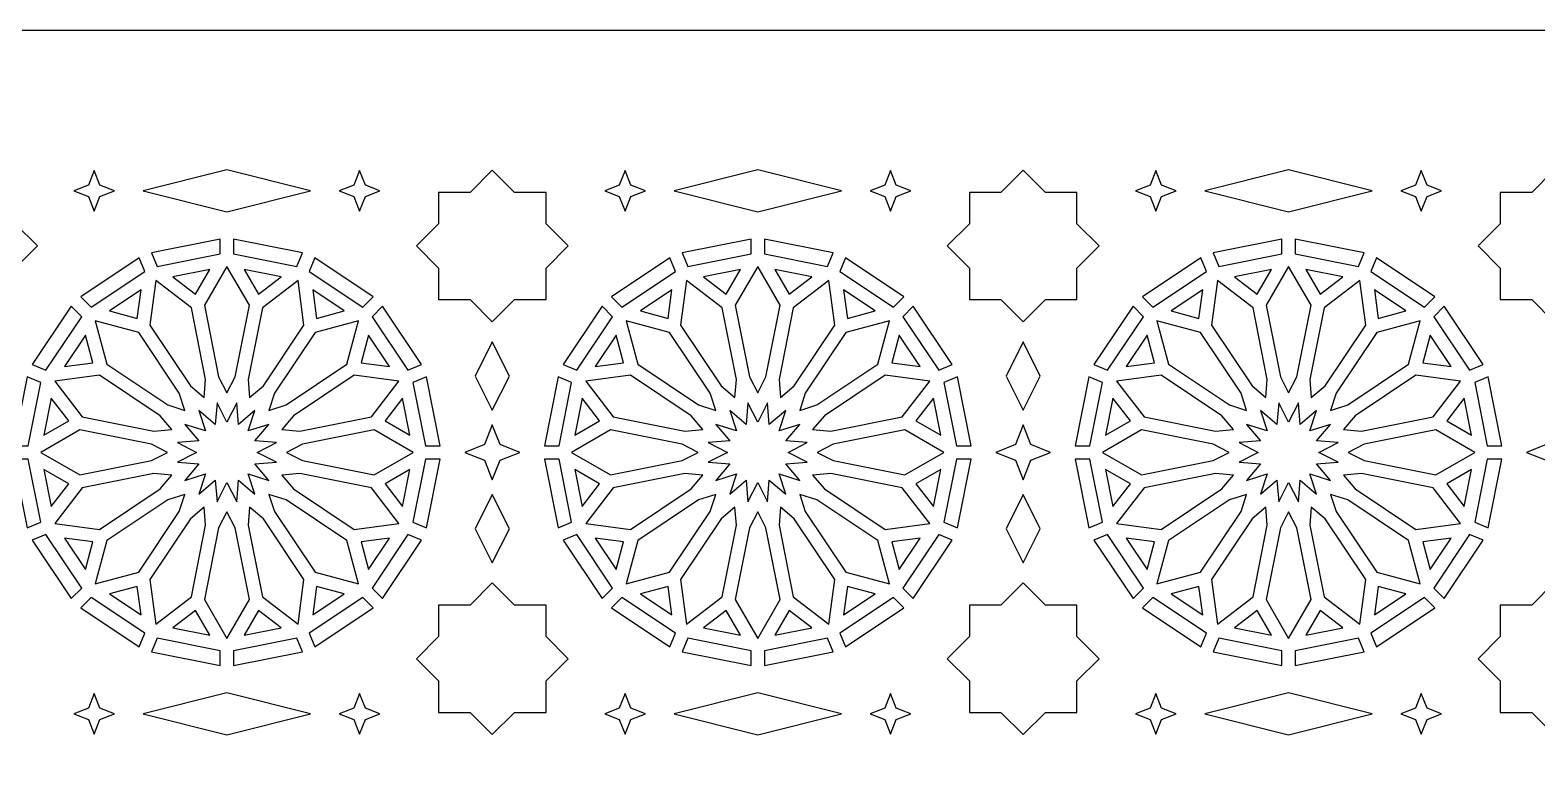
# Model space of a CAD drawing. Header units: millimetres. Extents: x 5 to 1085, y 1055 to 2435.
# Drawn here: x 184.2 to 541, y 2263 to 2435 of the extents above; entities that cross this region are included whole.
import ezdxf

# ---------------------------------------------------------------- set-up
doc = ezdxf.new("R2010")
doc.units = ezdxf.units.MM
doc.layers.add('CUT', color=1, linetype='CONTINUOUS')

msp = doc.modelspace()

# ---------------------------------------------------------------- linework, layer by layer
at = {"layer": 'CUT'}
for points in [[(1085.16, 2434.99), (1085.16, 1054.84), (5.01, 1054.84), (5.01, 2434.99)], [(180.659, 2389.092), (180.659, 2396.542), (173.21, 2396.542), (167.942, 2401.809), (162.675, 2396.542), (155.226, 2396.542), (155.226, 2389.092), (149.958, 2383.825), (155.226, 2378.558), (155.226, 2371.108), (162.675, 2371.108), (167.942, 2365.841), (173.21, 2371.108), (180.659, 2371.108), (180.659, 2378.558), (185.926, 2383.825)], [(200.734, 2398.253), (199.371, 2401.711), (198.007, 2398.253), (194.55, 2396.89), (198.007, 2395.527), (199.371, 2392.069), (200.734, 2395.527), (204.192, 2396.89)], [(250.605, 2396.89), (230.799, 2401.838), (210.994, 2396.89), (230.799, 2391.942)], [(263.591, 2398.253), (262.228, 2401.711), (260.865, 2398.253), (257.407, 2396.89), (260.865, 2395.527), (262.228, 2392.069), (263.591, 2395.527), (267.049, 2396.89)], [(306.373, 2389.092), (306.373, 2396.542), (298.924, 2396.542), (293.656, 2401.809), (288.389, 2396.542), (280.94, 2396.542), (280.94, 2389.092), (275.672, 2383.825), (280.94, 2378.558), (280.94, 2371.108), (288.389, 2371.108), (293.656, 2365.841), (298.924, 2371.108), (306.373, 2371.108), (306.373, 2378.558), (311.64, 2383.825)], [(326.448, 2398.253), (325.085, 2401.711), (323.722, 2398.253), (320.264, 2396.89), (323.722, 2395.527), (325.085, 2392.069), (326.448, 2395.527), (329.906, 2396.89)], [(376.319, 2396.89), (356.514, 2401.838), (336.708, 2396.89), (356.514, 2391.942)], [(389.305, 2398.253), (387.942, 2401.711), (386.579, 2398.253), (383.121, 2396.89), (386.579, 2395.527), (387.942, 2392.069), (389.305, 2395.527), (392.763, 2396.89)], [(432.087, 2389.092), (432.087, 2396.542), (424.638, 2396.542), (419.371, 2401.809), (414.103, 2396.542), (406.654, 2396.542), (406.654, 2389.092), (401.387, 2383.825), (406.654, 2378.558), (406.654, 2371.108), (414.103, 2371.108), (419.371, 2365.841), (424.638, 2371.108), (432.087, 2371.108), (432.087, 2378.558), (437.355, 2383.825)], [(452.163, 2398.253), (450.799, 2401.711), (449.436, 2398.253), (445.978, 2396.89), (449.436, 2395.527), (450.799, 2392.069), (452.163, 2395.527), (455.62, 2396.89)], [(502.033, 2396.89), (482.228, 2401.838), (462.423, 2396.89), (482.228, 2391.942)], [(515.02, 2398.253), (513.656, 2401.711), (512.293, 2398.253), (508.835, 2396.89), (512.293, 2395.527), (513.656, 2392.069), (515.02, 2395.527), (518.477, 2396.89)], [(557.802, 2389.092), (557.802, 2396.542), (550.352, 2396.542), (545.085, 2401.809), (539.818, 2396.542), (532.368, 2396.542), (532.368, 2389.092), (527.101, 2383.825), (532.368, 2378.558), (532.368, 2371.108), (539.818, 2371.108), (545.085, 2365.841), (550.352, 2371.108), (557.802, 2371.108), (557.802, 2378.558), (563.069, 2383.825)], [(229.224, 2385.446), (212.917, 2382.201), (214.25, 2378.986), (229.224, 2381.964)], [(248.682, 2382.201), (232.374, 2385.446), (232.374, 2381.964), (247.349, 2378.986)], [(354.939, 2385.446), (338.631, 2382.201), (339.964, 2378.986), (354.939, 2381.964)], [(374.396, 2382.201), (358.089, 2385.446), (358.089, 2381.964), (373.063, 2378.986)], [(480.653, 2385.446), (464.346, 2382.201), (465.678, 2378.986), (480.653, 2381.964)], [(500.11, 2382.201), (483.803, 2385.446), (483.803, 2381.964), (498.777, 2378.986)], [(210.007, 2380.996), (196.183, 2371.759), (198.645, 2369.298), (211.339, 2377.78)], [(250.259, 2377.78), (262.954, 2369.298), (265.416, 2371.759), (251.591, 2380.996)], [(335.722, 2380.996), (321.897, 2371.759), (324.359, 2369.298), (337.053, 2377.78)], [(375.974, 2377.78), (388.668, 2369.298), (391.13, 2371.759), (377.305, 2380.996)], [(461.436, 2380.996), (447.612, 2371.759), (450.073, 2369.298), (462.768, 2377.78)], [(501.688, 2377.78), (514.382, 2369.298), (516.844, 2371.759), (503.02, 2380.996)], [(217.965, 2376.513), (223.347, 2372.384), (226.738, 2378.258)], [(232.751, 2352.801), (236.126, 2369.766), (230.799, 2378.992), (225.473, 2369.766), (228.848, 2352.801), (230.799, 2348.991)], [(234.861, 2378.258), (238.252, 2372.384), (243.634, 2376.513)], [(343.679, 2376.513), (349.061, 2372.384), (352.452, 2378.258)], [(358.465, 2352.801), (361.84, 2369.766), (356.514, 2378.992), (351.187, 2369.766), (354.562, 2352.801), (356.514, 2348.991)], [(360.575, 2378.258), (363.966, 2372.384), (369.348, 2376.513)], [(469.393, 2376.513), (474.775, 2372.384), (478.166, 2378.258)], [(484.179, 2352.801), (487.554, 2369.766), (482.228, 2378.992), (476.901, 2369.766), (480.276, 2352.801), (482.228, 2348.991)], [(486.289, 2378.258), (489.681, 2372.384), (495.062, 2376.513)], [(203.023, 2368.435), (209.575, 2366.679), (210.461, 2373.405)], [(225.758, 2352.187), (222.383, 2369.152), (213.931, 2375.636), (212.541, 2365.075), (222.152, 2350.692), (225.412, 2347.92)], [(239.447, 2350.692), (249.057, 2365.075), (247.667, 2375.636), (239.215, 2369.152), (235.841, 2352.187), (236.186, 2347.92)], [(251.138, 2373.405), (252.023, 2366.679), (258.576, 2368.435)], [(328.737, 2368.435), (335.29, 2366.679), (336.175, 2373.405)], [(351.472, 2352.187), (348.098, 2369.152), (339.646, 2375.636), (338.256, 2365.075), (347.866, 2350.692), (351.127, 2347.92)], [(365.161, 2350.692), (374.772, 2365.075), (373.382, 2375.636), (364.929, 2369.152), (361.555, 2352.187), (361.9, 2347.92)], [(376.852, 2373.405), (377.737, 2366.679), (384.29, 2368.435)], [(454.451, 2368.435), (461.004, 2366.679), (461.889, 2373.405)], [(477.186, 2352.187), (473.812, 2369.152), (465.36, 2375.636), (463.97, 2365.075), (473.58, 2350.692), (476.841, 2347.92)], [(490.875, 2350.692), (500.486, 2365.075), (499.096, 2375.636), (490.644, 2369.152), (487.27, 2352.187), (487.615, 2347.92)], [(502.567, 2373.405), (503.452, 2366.679), (510.004, 2368.435)], [(193.956, 2369.531), (184.718, 2355.707), (187.935, 2354.375), (196.417, 2367.069)], [(265.182, 2367.069), (273.664, 2354.375), (276.881, 2355.707), (267.643, 2369.531)], [(319.67, 2369.531), (310.432, 2355.707), (313.649, 2354.375), (322.131, 2367.069)], [(390.896, 2367.069), (399.378, 2354.375), (402.595, 2355.707), (393.357, 2369.531)], [(445.384, 2369.531), (436.147, 2355.707), (439.363, 2354.375), (447.845, 2367.069)], [(516.611, 2367.07), (525.093, 2354.375), (528.309, 2355.707), (519.071, 2369.531)], [(219.532, 2348.943), (209.922, 2363.325), (199.632, 2366.082), (202.389, 2355.792), (216.772, 2346.182), (220.846, 2344.868)], [(244.827, 2346.182), (259.209, 2355.792), (261.966, 2366.082), (251.677, 2363.325), (242.066, 2348.943), (240.752, 2344.868)], [(345.247, 2348.943), (335.636, 2363.325), (325.346, 2366.082), (328.103, 2355.792), (342.486, 2346.182), (346.56, 2344.868)], [(370.541, 2346.182), (384.924, 2355.792), (387.681, 2366.082), (377.391, 2363.325), (367.781, 2348.943), (366.467, 2344.868)], [(470.961, 2348.943), (461.35, 2363.325), (451.061, 2366.082), (453.818, 2355.792), (468.2, 2346.182), (472.275, 2344.868)], [(496.255, 2346.182), (510.638, 2355.792), (513.395, 2366.082), (503.105, 2363.325), (493.495, 2348.943), (492.181, 2344.868)], [(192.31, 2355.254), (199.035, 2356.139), (197.279, 2362.691)], [(264.319, 2362.691), (262.564, 2356.139), (269.289, 2355.254)], [(318.024, 2355.254), (324.749, 2356.139), (322.994, 2362.691)], [(390.034, 2362.691), (388.278, 2356.139), (395.003, 2355.254)], [(443.738, 2355.254), (450.463, 2356.139), (448.708, 2362.691)], [(515.748, 2362.691), (513.992, 2356.139), (520.717, 2355.254)], [(293.656, 2344.898), (297.71, 2353.005), (293.656, 2361.111), (289.603, 2353.005)], [(419.371, 2344.898), (423.424, 2353.005), (419.371, 2361.111), (415.317, 2353.005)], [(183.513, 2352.797), (180.269, 2336.49), (183.75, 2336.49), (186.729, 2351.464)], [(215.022, 2343.563), (200.639, 2353.173), (190.078, 2351.783), (196.562, 2343.331), (213.527, 2339.957), (217.794, 2340.302)], [(248.071, 2339.957), (265.036, 2343.331), (271.521, 2351.783), (260.959, 2353.173), (246.577, 2343.563), (243.804, 2340.302)], [(274.87, 2351.464), (277.849, 2336.49), (281.33, 2336.49), (278.086, 2352.797)], [(309.227, 2352.797), (305.983, 2336.49), (309.464, 2336.49), (312.443, 2351.464)], [(340.736, 2343.563), (326.354, 2353.173), (315.792, 2351.783), (322.277, 2343.331), (339.242, 2339.957), (343.509, 2340.302)], [(373.785, 2339.957), (390.751, 2343.331), (397.235, 2351.783), (386.673, 2353.173), (372.291, 2343.563), (369.518, 2340.302)], [(400.584, 2351.464), (403.563, 2336.49), (407.044, 2336.49), (403.8, 2352.797)], [(434.942, 2352.797), (431.697, 2336.49), (435.178, 2336.49), (438.157, 2351.464)], [(466.451, 2343.563), (452.068, 2353.173), (441.506, 2351.783), (447.991, 2343.331), (464.956, 2339.957), (469.223, 2340.302)], [(499.5, 2339.957), (516.465, 2343.331), (522.949, 2351.783), (512.388, 2353.173), (498.005, 2343.563), (495.233, 2340.302)], [(526.299, 2351.464), (529.277, 2336.49), (532.758, 2336.49), (529.514, 2352.797)], [(189.201, 2347.749), (187.457, 2338.977), (193.331, 2342.368)], [(237.968, 2334.915), (242.516, 2337.246), (237.422, 2337.658), (240.733, 2341.553), (235.868, 2339.984), (237.437, 2344.848), (233.542, 2341.537), (233.13, 2346.632), (230.799, 2342.082), (228.468, 2346.632), (228.056, 2341.537), (224.162, 2344.848), (225.73, 2339.984), (220.866, 2341.553), (224.177, 2337.658), (219.082, 2337.246), (223.632, 2334.915), (219.082, 2332.584), (224.177, 2332.172), (220.866, 2328.277), (225.73, 2329.846), (224.162, 2324.982), (228.056, 2328.293), (228.468, 2323.198), (230.799, 2327.748), (233.13, 2323.198), (233.542, 2328.293), (237.437, 2324.982), (235.868, 2329.846), (240.733, 2328.277), (237.422, 2332.172), (242.516, 2332.584)], [(272.397, 2347.749), (268.268, 2342.368), (274.142, 2338.977)], [(314.916, 2347.749), (313.171, 2338.977), (319.045, 2342.368)], [(363.681, 2334.915), (368.231, 2337.246), (363.136, 2337.658), (366.447, 2341.553), (361.582, 2339.984), (363.151, 2344.848), (359.257, 2341.537), (358.845, 2346.632), (356.514, 2342.083), (354.183, 2346.632), (353.771, 2341.537), (349.876, 2344.848), (351.445, 2339.984), (346.58, 2341.553), (349.891, 2337.658), (344.797, 2337.246), (349.345, 2334.915), (344.797, 2332.584), (349.891, 2332.172), (346.58, 2328.277), (351.445, 2329.846), (349.876, 2324.982), (353.771, 2328.293), (354.183, 2323.198), (356.514, 2327.747), (358.845, 2323.198), (359.257, 2328.293), (363.151, 2324.982), (361.582, 2329.846), (366.447, 2328.277), (363.136, 2332.172), (368.231, 2332.584)], [(398.111, 2347.749), (393.982, 2342.368), (399.856, 2338.977)], [(440.63, 2347.749), (438.885, 2338.977), (444.759, 2342.368)], [(489.395, 2334.915), (493.945, 2337.246), (488.85, 2337.658), (492.161, 2341.553), (487.297, 2339.984), (488.865, 2344.848), (484.971, 2341.537), (484.559, 2346.632), (482.228, 2342.082), (479.897, 2346.632), (479.485, 2341.537), (475.59, 2344.848), (477.159, 2339.984), (472.295, 2341.553), (475.606, 2337.658), (470.511, 2337.246), (475.059, 2334.915), (470.511, 2332.584), (475.606, 2332.172), (472.295, 2328.277), (477.159, 2329.846), (475.59, 2324.982), (479.485, 2328.293), (479.897, 2323.198), (482.228, 2327.748), (484.559, 2323.198), (484.971, 2328.293), (488.865, 2324.982), (487.297, 2329.846), (492.161, 2328.277), (488.85, 2332.172), (493.945, 2332.584)], [(523.826, 2347.749), (519.697, 2342.368), (525.57, 2338.977)], [(295.493, 2336.752), (293.656, 2341.411), (291.819, 2336.752), (287.16, 2334.915), (291.819, 2333.078), (293.656, 2328.419), (295.493, 2333.078), (300.152, 2334.915)], [(421.208, 2336.752), (419.371, 2341.411), (417.534, 2336.752), (412.875, 2334.915), (417.534, 2333.078), (419.371, 2328.419), (421.208, 2333.078), (425.867, 2334.915)], [(546.922, 2336.752), (545.085, 2341.411), (543.248, 2336.752), (538.589, 2334.915), (543.248, 2333.078), (545.085, 2328.419), (546.922, 2333.078), (551.581, 2334.915)], [(212.913, 2336.866), (195.948, 2340.242), (186.722, 2334.915), (195.948, 2329.588), (212.913, 2332.964), (216.723, 2334.915)], [(248.685, 2332.964), (265.651, 2329.588), (274.876, 2334.915), (265.651, 2340.242), (248.685, 2336.866), (244.875, 2334.915)], [(338.627, 2336.866), (321.662, 2340.242), (312.437, 2334.915), (321.662, 2329.588), (338.627, 2332.964), (342.437, 2334.915)], [(374.4, 2332.964), (391.365, 2329.588), (400.591, 2334.915), (391.365, 2340.242), (374.4, 2336.866), (370.59, 2334.915)], [(464.342, 2336.866), (447.377, 2340.242), (438.151, 2334.915), (447.377, 2329.588), (464.342, 2332.964), (468.152, 2334.915)], [(500.114, 2332.964), (517.079, 2329.588), (526.305, 2334.915), (517.079, 2340.242), (500.114, 2336.866), (496.304, 2334.915)], [(180.269, 2333.34), (183.513, 2317.033), (186.729, 2318.366), (183.75, 2333.34)], [(187.457, 2330.853), (189.201, 2322.081), (193.331, 2327.462)], [(274.142, 2330.853), (268.268, 2327.462), (272.397, 2322.081)], [(277.849, 2333.34), (274.87, 2318.366), (278.086, 2317.033), (281.33, 2333.34)], [(305.983, 2333.34), (309.227, 2317.033), (312.443, 2318.366), (309.464, 2333.34)], [(313.171, 2330.853), (314.916, 2322.081), (319.045, 2327.462)], [(399.856, 2330.853), (393.982, 2327.462), (398.111, 2322.081)], [(403.563, 2333.34), (400.584, 2318.366), (403.8, 2317.033), (407.044, 2333.34)], [(431.697, 2333.34), (434.942, 2317.033), (438.157, 2318.366), (435.178, 2333.34)], [(438.885, 2330.853), (440.63, 2322.081), (444.759, 2327.462)], [(525.57, 2330.853), (519.697, 2327.462), (523.826, 2322.081)], [(529.277, 2333.34), (526.299, 2318.366), (529.514, 2317.033), (532.758, 2333.34)], [(213.527, 2329.873), (196.562, 2326.499), (190.078, 2318.047), (200.639, 2316.657), (215.022, 2326.267), (217.794, 2329.528)], [(246.577, 2326.267), (260.959, 2316.657), (271.521, 2318.047), (265.036, 2326.499), (248.071, 2329.873), (243.804, 2329.528)], [(339.242, 2329.873), (322.277, 2326.499), (315.792, 2318.047), (326.354, 2316.657), (340.736, 2326.267), (343.509, 2329.528)], [(372.291, 2326.267), (386.673, 2316.657), (397.235, 2318.047), (390.751, 2326.499), (373.785, 2329.873), (369.518, 2329.528)], [(464.956, 2329.873), (447.991, 2326.499), (441.506, 2318.047), (452.068, 2316.657), (466.451, 2326.267), (469.223, 2329.528)], [(498.005, 2326.267), (512.388, 2316.657), (522.949, 2318.047), (516.465, 2326.499), (499.5, 2329.873), (495.233, 2329.528)], [(216.772, 2323.648), (202.389, 2314.038), (199.632, 2303.748), (209.922, 2306.505), (219.532, 2320.887), (220.846, 2324.962)], [(242.066, 2320.887), (251.677, 2306.505), (261.966, 2303.748), (259.209, 2314.038), (244.827, 2323.648), (240.752, 2324.962)], [(293.656, 2308.719), (297.71, 2316.825), (293.656, 2324.931), (289.603, 2316.825)], [(342.486, 2323.648), (328.103, 2314.038), (325.346, 2303.748), (335.636, 2306.505), (345.247, 2320.887), (346.56, 2324.962)], [(367.781, 2320.887), (377.391, 2306.505), (387.681, 2303.748), (384.924, 2314.038), (370.541, 2323.648), (366.467, 2324.962)], [(419.371, 2308.719), (423.424, 2316.825), (419.371, 2324.931), (415.317, 2316.825)], [(468.2, 2323.648), (453.818, 2314.038), (451.061, 2303.748), (461.35, 2306.505), (470.961, 2320.887), (472.275, 2324.962)], [(493.495, 2320.887), (503.105, 2306.505), (513.395, 2303.748), (510.638, 2314.038), (496.255, 2323.648), (492.181, 2324.962)], [(222.152, 2319.138), (212.541, 2304.755), (213.931, 2294.194), (222.383, 2300.678), (225.758, 2317.643), (225.412, 2321.91)], [(228.848, 2317.029), (225.473, 2300.064), (230.799, 2290.838), (236.126, 2300.064), (232.751, 2317.029), (230.799, 2320.839)], [(236.186, 2321.91), (235.841, 2317.643), (239.215, 2300.678), (247.667, 2294.194), (249.057, 2304.755), (239.447, 2319.138)], [(347.866, 2319.138), (338.256, 2304.755), (339.646, 2294.194), (348.098, 2300.678), (351.472, 2317.643), (351.127, 2321.91)], [(354.562, 2317.029), (351.187, 2300.064), (356.514, 2290.838), (361.84, 2300.064), (358.465, 2317.029), (356.514, 2320.839)], [(361.9, 2321.91), (361.555, 2317.643), (364.929, 2300.678), (373.382, 2294.194), (374.772, 2304.755), (365.161, 2319.138)], [(473.58, 2319.138), (463.97, 2304.755), (465.36, 2294.194), (473.812, 2300.678), (477.186, 2317.643), (476.841, 2321.91)], [(480.276, 2317.029), (476.901, 2300.064), (482.228, 2290.838), (487.554, 2300.064), (484.179, 2317.029), (482.228, 2320.839)], [(487.615, 2321.91), (487.27, 2317.643), (490.644, 2300.678), (499.096, 2294.194), (500.486, 2304.755), (490.875, 2319.138)], [(196.417, 2302.761), (187.935, 2315.455), (184.718, 2314.123), (193.956, 2300.299)], [(192.31, 2314.576), (197.279, 2307.139), (199.035, 2313.691)], [(269.289, 2314.576), (262.564, 2313.691), (264.319, 2307.139)], [(273.664, 2315.455), (265.182, 2302.761), (267.643, 2300.299), (276.881, 2314.123)], [(322.131, 2302.761), (313.649, 2315.455), (310.432, 2314.123), (319.67, 2300.299)], [(318.024, 2314.576), (322.994, 2307.139), (324.749, 2313.691)], [(395.003, 2314.576), (388.278, 2313.691), (390.034, 2307.139)], [(399.378, 2315.455), (390.896, 2302.761), (393.357, 2300.299), (402.595, 2314.123)], [(447.845, 2302.761), (439.363, 2315.455), (436.147, 2314.123), (445.384, 2300.299)], [(443.738, 2314.576), (448.708, 2307.139), (450.463, 2313.691)], [(520.717, 2314.576), (513.992, 2313.691), (515.748, 2307.139)], [(525.093, 2315.455), (516.611, 2302.76), (519.071, 2300.299), (528.309, 2314.123)], [(203.023, 2301.395), (210.461, 2296.425), (209.575, 2303.151)], [(258.576, 2301.395), (252.023, 2303.151), (251.138, 2296.425)], [(306.373, 2291.272), (306.373, 2298.722), (298.924, 2298.722), (293.656, 2303.989), (288.389, 2298.722), (280.94, 2298.722), (280.94, 2291.272), (275.672, 2286.005), (280.94, 2280.738), (280.94, 2273.288), (288.389, 2273.288), (293.656, 2268.021), (298.924, 2273.288), (306.373, 2273.288), (306.373, 2280.738), (311.64, 2286.005)], [(328.737, 2301.395), (336.175, 2296.425), (335.29, 2303.151)], [(384.29, 2301.395), (377.737, 2303.151), (376.852, 2296.425)], [(432.087, 2291.272), (432.087, 2298.722), (424.638, 2298.722), (419.371, 2303.989), (414.103, 2298.722), (406.654, 2298.722), (406.654, 2291.272), (401.387, 2286.005), (406.654, 2280.738), (406.654, 2273.288), (414.103, 2273.288), (419.371, 2268.021), (424.638, 2273.288), (432.087, 2273.288), (432.087, 2280.738), (437.355, 2286.005)], [(454.451, 2301.395), (461.889, 2296.425), (461.004, 2303.151)], [(510.004, 2301.395), (503.452, 2303.151), (502.567, 2296.425)], [(557.802, 2291.272), (557.802, 2298.722), (550.352, 2298.722), (545.085, 2303.989), (539.818, 2298.722), (532.368, 2298.722), (532.368, 2291.272), (527.101, 2286.005), (532.368, 2280.738), (532.368, 2273.288), (539.818, 2273.288), (545.085, 2268.021), (550.352, 2273.288), (557.802, 2273.288), (557.802, 2280.738), (563.069, 2286.005)], [(211.339, 2292.05), (198.645, 2300.532), (196.183, 2298.071), (210.007, 2288.834)], [(262.954, 2300.532), (250.259, 2292.05), (251.591, 2288.834), (265.416, 2298.071)], [(337.053, 2292.05), (324.359, 2300.532), (321.897, 2298.071), (335.722, 2288.834)], [(388.668, 2300.532), (375.974, 2292.05), (377.305, 2288.834), (391.13, 2298.071)], [(462.768, 2292.05), (450.073, 2300.532), (447.612, 2298.071), (461.436, 2288.834)], [(514.382, 2300.532), (501.688, 2292.05), (503.02, 2288.834), (516.844, 2298.071)], [(217.965, 2293.317), (226.738, 2291.572), (223.347, 2297.446)], [(243.634, 2293.317), (238.252, 2297.446), (234.861, 2291.572)], [(343.679, 2293.317), (352.452, 2291.572), (349.061, 2297.446)], [(369.348, 2293.317), (363.966, 2297.446), (360.575, 2291.572)], [(469.393, 2293.317), (478.166, 2291.572), (474.775, 2297.446)], [(495.062, 2293.317), (489.681, 2297.446), (486.289, 2291.572)], [(229.224, 2287.866), (214.25, 2290.844), (212.917, 2287.629), (229.224, 2284.384)], [(247.349, 2290.844), (232.374, 2287.866), (232.374, 2284.384), (248.682, 2287.629)], [(354.939, 2287.866), (339.964, 2290.844), (338.631, 2287.629), (354.939, 2284.384)], [(373.063, 2290.844), (358.089, 2287.866), (358.089, 2284.384), (374.396, 2287.629)], [(480.653, 2287.866), (465.678, 2290.844), (464.346, 2287.629), (480.653, 2284.384)], [(498.777, 2290.844), (483.803, 2287.866), (483.803, 2284.384), (500.11, 2287.629)], [(200.734, 2274.303), (199.371, 2277.761), (198.007, 2274.303), (194.55, 2272.94), (198.007, 2271.577), (199.371, 2268.119), (200.734, 2271.577), (204.192, 2272.94)], [(250.605, 2272.94), (230.799, 2277.888), (210.994, 2272.94), (230.799, 2267.992)], [(263.591, 2274.303), (262.228, 2277.761), (260.865, 2274.303), (257.407, 2272.94), (260.865, 2271.577), (262.228, 2268.119), (263.591, 2271.577), (267.049, 2272.94)], [(326.448, 2274.303), (325.085, 2277.761), (323.722, 2274.303), (320.264, 2272.94), (323.722, 2271.577), (325.085, 2268.119), (326.448, 2271.577), (329.906, 2272.94)], [(376.319, 2272.94), (356.514, 2277.888), (336.708, 2272.94), (356.514, 2267.992)], [(389.305, 2274.303), (387.942, 2277.761), (386.579, 2274.303), (383.121, 2272.94), (386.579, 2271.577), (387.942, 2268.119), (389.305, 2271.577), (392.763, 2272.94)], [(452.163, 2274.303), (450.799, 2277.761), (449.436, 2274.303), (445.978, 2272.94), (449.436, 2271.577), (450.799, 2268.119), (452.163, 2271.577), (455.62, 2272.94)], [(502.033, 2272.94), (482.228, 2277.888), (462.423, 2272.94), (482.228, 2267.992)], [(515.02, 2274.303), (513.656, 2277.761), (512.293, 2274.303), (508.835, 2272.94), (512.293, 2271.577), (513.656, 2268.119), (515.02, 2271.577), (518.477, 2272.94)]]:
    msp.add_lwpolyline(points, close=True, dxfattribs=at)

doc.saveas('drawing.dxf')
